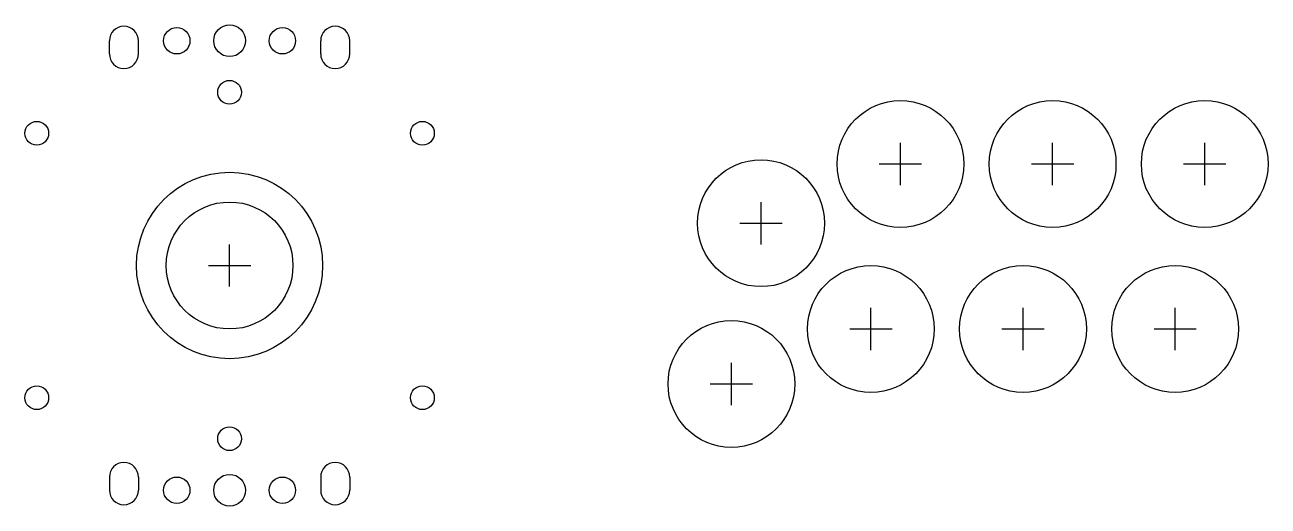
# Model space of a CAD drawing. Header units: millimetres. Extents: x -39 to 197, y -46 to 46.
import ezdxf

# ---------------------------------------------------------------- set-up
doc = ezdxf.new("R2010")
doc.units = ezdxf.units.MM
for name, color, linetype in [('BUTTONS', 1, 'Continuous'), ('GL_PLATE_HOLES', 2, 'Continuous'), ('JOYSTICK_BORE_24', 5, 'Continuous'), ('JOYSTICK_BORE_35.25', 3, 'Continuous'), ('REFERENCE', 8, 'Continuous')]:
    doc.layers.add(name, color=color, linetype=linetype)

msp = doc.modelspace()

# ---------------------------------------------------------------- linework, layer by layer
at = {"layer": 'BUTTONS'}
for centre in [(127, 19.2), (155.8, 19.2), (184.6, 19.2), (100.6, 8), (121.4, -12), (150.2, -12), (179, -12), (95, -22.4)]:
    msp.add_circle(centre, 12, dxfattribs=at)
at = {"layer": 'GL_PLATE_HOLES'}
for p, q in [((-22.75, 40), (-22.75, 42.5)), ((-17.25, 40), (-17.25, 42.5)), ((17.25, 40), (17.25, 42.5)), ((22.75, 40), (22.75, 42.5)), ((-22.75, -40), (-22.75, -42.5)), ((-17.25, -40), (-17.25, -42.5)), ((17.25, -40), (17.25, -42.5)), ((22.75, -40), (22.75, -42.5))]:
    msp.add_line(p, q, dxfattribs=at)
for centre, radius in [((-10, 42.5), 2.5), ((0, 42.5), 3), ((10, 42.5), 2.5), ((0, 32.75), 2.25), ((-36.5, 25), 2.25), ((36.5, 25), 2.25), ((-36.5, -25), 2.25), ((36.5, -25), 2.25), ((0, -32.75), 2.25), ((-10, -42.5), 2.5), ((0, -42.5), 3), ((10, -42.5), 2.5)]:
    msp.add_circle(centre, radius, dxfattribs=at)
for centre, start, end in [((-20, 42.5), 0, 180), ((20, 42.5), 0, 180), ((-20, 40), 180, 360), ((20, 40), 180, 360), ((-20, -40), 0, 180), ((20, -40), 0, 180), ((-20, -42.5), -180, 0), ((20, -42.5), -180, 0)]:
    msp.add_arc(centre, 2.75, start, end, dxfattribs=at)
at = {"layer": 'JOYSTICK_BORE_24'}
msp.add_circle((0, 0), 12, dxfattribs=at)
at = {"layer": 'JOYSTICK_BORE_35.25'}
msp.add_circle((0, 0), 17.62, dxfattribs=at)
at = {"layer": 'REFERENCE'}
for p, q in [((127, 15.2), (127, 23.2)), ((155.8, 15.2), (155.8, 23.2)), ((184.6, 15.2), (184.6, 23.2)), ((123, 19.2), (131, 19.2)), ((151.8, 19.2), (159.8, 19.2)), ((180.6, 19.2), (188.6, 19.2)), ((100.6, 4), (100.6, 12)), ((96.6, 8), (104.6, 8)), ((0, -4), (0, 4)), ((-4, 0), (4, 0)), ((121.4, -16), (121.4, -8)), ((150.2, -16), (150.2, -8)), ((179, -16), (179, -8)), ((117.4, -12), (125.4, -12)), ((146.2, -12), (154.2, -12)), ((175, -12), (183, -12)), ((95, -26.4), (95, -18.4)), ((91, -22.4), (99, -22.4))]:
    msp.add_line(p, q, dxfattribs=at)

doc.saveas('drawing.dxf')
